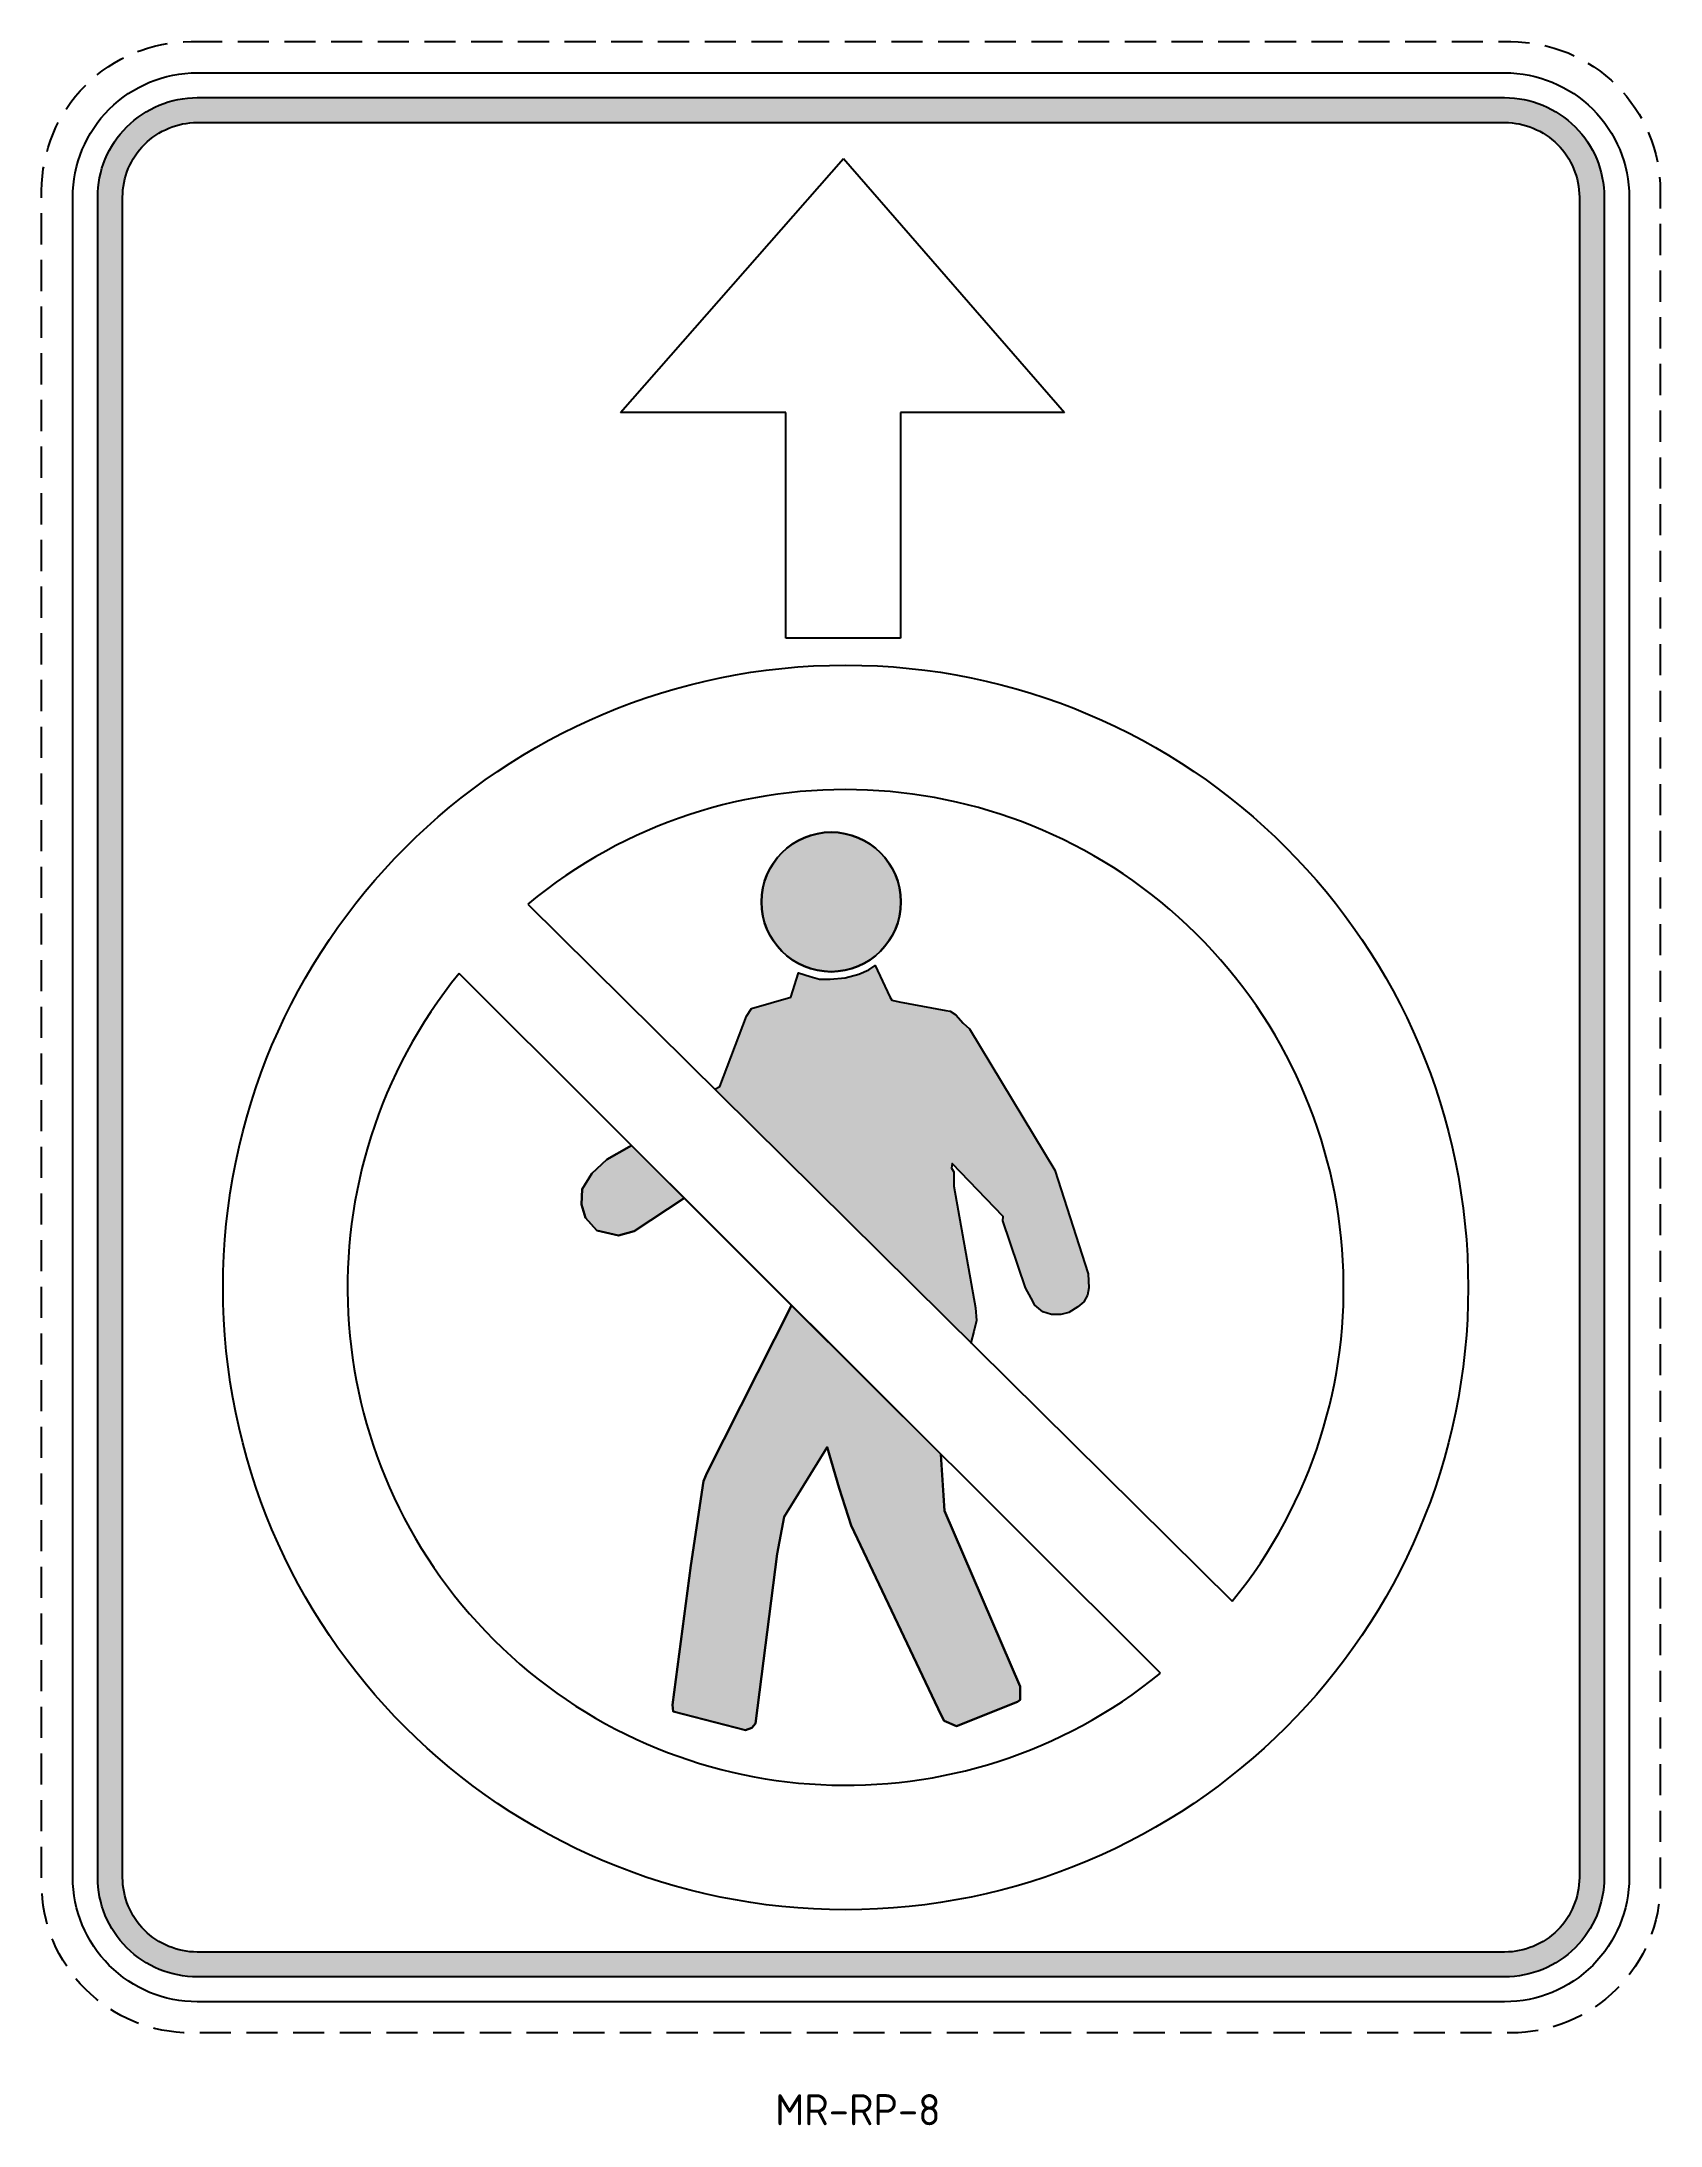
# Model space of a CAD drawing. Extents: x 175 to 305, y 101 to 268.
import ezdxf

# ---------------------------------------------------------------- set-up
doc = ezdxf.new("R2010")
doc.units = 0
doc.header["$MEASUREMENT"] = 0
doc.linetypes.add('CENTERX2', pattern=[101.6, 63.5, -12.7, 12.7, -12.7])
doc.linetypes.add('HIDDEN', pattern=[0.375, 0.25, -0.125])
doc.layers.get('0').update_dxf_attribs({"linetype": 'CONTINUOUS'})
for name, color, linetype in [('EDGE', 1, 'HIDDEN'), ('L25', 1, 'CONTINUOUS'), ('RED', 20, 'CONTINUOUS')]:
    doc.layers.add(name, color=color, linetype=linetype)
doc.styles.add('ISO', font='iso3098b.shx')

msp = doc.modelspace()

# ---------------------------------------------------------------- hatches: boundary and pattern name
at = {"linetype": 'CENTERX2'}
for points in [[(233.17, 199.13, 1), (244.37, 199.13, 1)], [(249.99, 163.72), (250.22, 164.62), (250.43, 165.5), (250.35, 166.52), (248.62, 176.29), (248.62, 177.44), (248.43, 177.74), (248.5, 178.11), (252.58, 173.85), (252.56, 173.52), (254.37, 168.14), (254.82, 167.29), (255.12, 166.74), (255.77, 166.19), (256.47, 165.99), (257.22, 165.99), (257.87, 166.14), (258.57, 166.59), (259.07, 166.99), (259.37, 167.54), (259.46, 168.14), (259.42, 169.24), (256.72, 177.57), (249.88, 188.95), (249.38, 189.4), (248.78, 190.05), (248.33, 190.35), (247.98, 190.4), (244.23, 191.1), (243.63, 191.25), (243.48, 191.5), (242.29, 194.04), (241.79, 193.69), (240.99, 193.34), (239.89, 193.04), (238.69, 192.94), (237.84, 192.94), (237.09, 193.14), (236.14, 193.44), (235.54, 191.48), (232.38, 190.56), (231.97, 189.95), (229.83, 184.3), (229.42, 184.09)], [(222.72, 179.57), (222.54, 179.46), (220.76, 178.44), (219.54, 177.32), (218.77, 176.05), (218.72, 174.82), (219.03, 173.75), (219.94, 172.74), (221.68, 172.33), (222.95, 172.68), (226.95, 175.34)], [(235, 149.73), (238.46, 155.33), (239.42, 152.04), (240.37, 149.02), (247.6, 133.79), (247.85, 133.33), (248.84, 132.91), (253.73, 134.87), (253.96, 135.03), (253.94, 136.09), (247.87, 150.2), (247.58, 154.76), (235.59, 166.72), (228.79, 153.24), (228.51, 152.59), (227.5, 145.82), (226.02, 134.62), (226.07, 134.09), (231.9, 132.59), (232.39, 132.78), (232.69, 133.12), (234.44, 146.76)]]:
    msp.add_hatch(color=256, dxfattribs=at).paths.add_polyline_path(points)
at = {"layer": 'RED'}
h = msp.add_hatch(color=256, dxfattribs=at)
edge = h.paths.add_edge_path(flags=16)
edge.add_arc((187.86, 120.76), 6, 180, 270, ccw=False)
edge.add_line((181.86, 120.76), (181.86, 255.76))
edge.add_arc((187.86, 255.76), 6, 90, 180, ccw=False)
edge.add_line((187.86, 261.76), (292.86, 261.76))
edge.add_arc((292.86, 255.76), 6, 0, 90, ccw=False)
edge.add_line((298.86, 255.76), (298.86, 120.76))
edge.add_arc((292.86, 120.76), 6, -90, 0, ccw=False)
edge.add_line((292.86, 114.76), (187.86, 114.76))
edge = h.paths.add_edge_path()
edge.add_arc((187.86, 120.76), 8, 180, 270, ccw=False)
edge.add_line((179.86, 120.76), (179.86, 255.76))
edge.add_arc((187.86, 255.76), 8, 90, 180, ccw=False)
edge.add_line((187.86, 263.76), (292.86, 263.76))
edge.add_arc((292.86, 255.76), 8, 0, 90, ccw=False)
edge.add_line((300.86, 255.76), (300.86, 120.76))
edge.add_arc((292.86, 120.76), 8, -90, 0, ccw=False)
edge.add_line((292.86, 112.76), (187.86, 112.76))

# ---------------------------------------------------------------- linework, layer by layer
at = {"linetype": 'CENTERX2'}
msp.add_lwpolyline([(233.17, 199.13, 1), (244.37, 199.13, 1)], format="xyb", close=True, dxfattribs=at)
for points in [[(222.72, 179.57), (222.54, 179.46), (220.76, 178.44), (219.54, 177.32), (218.77, 176.05), (218.72, 174.82), (219.03, 173.75), (219.94, 172.74), (221.68, 172.33), (222.95, 172.68), (226.95, 175.34)], [(235, 149.73), (238.46, 155.33), (239.42, 152.04), (240.37, 149.02), (247.6, 133.79), (247.85, 133.33), (248.84, 132.91), (253.73, 134.87), (253.96, 135.03), (253.94, 136.09), (247.87, 150.2), (247.58, 154.76), (235.59, 166.72), (228.79, 153.24), (228.51, 152.59), (227.5, 145.82), (226.02, 134.62), (226.07, 134.09), (231.9, 132.59), (232.39, 132.78), (232.69, 133.12), (234.44, 146.76)]]:
    msp.add_lwpolyline(points, close=True, dxfattribs=at)
at = {"layer": 'EDGE', "ltscale": 10, "flags": 128}
msp.add_lwpolyline([(187.36, 268.26), (293.36, 268.26, -0.414214), (305.36, 256.26), (305.36, 120.26, -0.414214), (293.36, 108.26), (187.36, 108.26, -0.414214), (175.36, 120.26), (175.36, 256.26, -0.414214)], format="xyb", close=True, dxfattribs=at)
at = {"layer": 'L25'}
for p, q in [((221.84, 238.45), (239.77, 258.86)), ((239.77, 258.86), (257.5, 238.45)), ((235.12, 238.45), (221.84, 238.45)), ((235.12, 220.33), (235.12, 238.45)), ((257.5, 238.45), (244.35, 238.45)), ((244.35, 238.45), (244.35, 220.33)), ((244.35, 220.33), (235.12, 220.33)), ((214.41, 198.96), (270.98, 142.94)), ((265.22, 137.16), (208.88, 193.38))]:
    msp.add_line(p, q, dxfattribs=at)
for points in [[(187.86, 110.76, -0.414214), (177.86, 120.76), (177.86, 255.76, -0.414214), (187.86, 265.76), (292.86, 265.76, -0.414214), (302.86, 255.76), (302.86, 120.76, -0.414214), (292.86, 110.76)], [(187.86, 112.76, -0.414214), (179.86, 120.76), (179.86, 255.76, -0.414214), (187.86, 263.76), (292.86, 263.76, -0.414214), (300.86, 255.76), (300.86, 120.76, -0.414214), (292.86, 112.76)], [(187.86, 114.76, -0.414214), (181.86, 120.76), (181.86, 255.76, -0.414214), (187.86, 261.76), (292.86, 261.76, -0.414214), (298.86, 255.76), (298.86, 120.76, -0.414214), (292.86, 114.76)]]:
    msp.add_lwpolyline(points, format="xyb", close=True, dxfattribs=at)
for points in [[(229.42, 184.09), (229.42, 184.09), (229.83, 184.3), (231.97, 189.95), (232.38, 190.56), (235.54, 191.48), (236.14, 193.44), (237.09, 193.14), (237.84, 192.94), (238.69, 192.94), (239.89, 193.04), (240.99, 193.34), (241.79, 193.69), (242.29, 194.04), (243.48, 191.5), (243.63, 191.25), (244.23, 191.1), (247.98, 190.4), (248.33, 190.35), (248.78, 190.05), (249.38, 189.4), (249.88, 188.95), (256.72, 177.57), (259.42, 169.24), (259.46, 168.14), (259.37, 167.54), (259.07, 166.99), (258.57, 166.59), (257.87, 166.14), (257.22, 165.99), (256.47, 165.99), (255.77, 166.19), (255.12, 166.74), (254.82, 167.29), (254.37, 168.14), (252.56, 173.52), (252.58, 173.85), (248.5, 178.11), (248.43, 177.74), (248.62, 177.44), (248.62, 176.29), (250.35, 166.52), (250.43, 165.5), (250.22, 164.62), (249.99, 163.72), (249.99, 163.72)], [(247.58, 154.76), (247.59, 154.7), (247.87, 150.2), (253.94, 136.09), (253.96, 135.03), (253.73, 134.87), (248.84, 132.91), (247.85, 133.33), (247.6, 133.79), (240.37, 149.02), (239.42, 152.04), (238.46, 155.33), (235, 149.73), (234.44, 146.76), (232.69, 133.12), (232.39, 132.78), (231.9, 132.59), (226.07, 134.09), (226.02, 134.62), (227.5, 145.82), (228.51, 152.59), (228.79, 153.24), (235.59, 166.72), (226.95, 175.34), (222.95, 172.68), (221.68, 172.33), (219.94, 172.74), (219.03, 173.75), (218.72, 174.82), (218.77, 176.05), (219.54, 177.32), (220.76, 178.44), (222.54, 179.46), (222.72, 179.57)]]:
    msp.add_lwpolyline(points, dxfattribs=at)
for centre, radius in [((239.93, 168.16), 50), ((238.77, 199.13), 5.6)]:
    msp.add_circle(centre, radius, dxfattribs=at)
for start, end in [(320.9174, 129.653), (140.9165, 309.2086)]:
    msp.add_arc((239.93, 168.16), 40, start, end, dxfattribs=at)

# ---------------------------------------------------------------- texts
at = {"layer": 'L25', "linetype": 'CENTERX2', "style": 'ISO'}
msp.add_text('MR-RP-8', height=2.5, dxfattribs=at).set_placement((234.28, 100.84))

doc.saveas('drawing.dxf')
